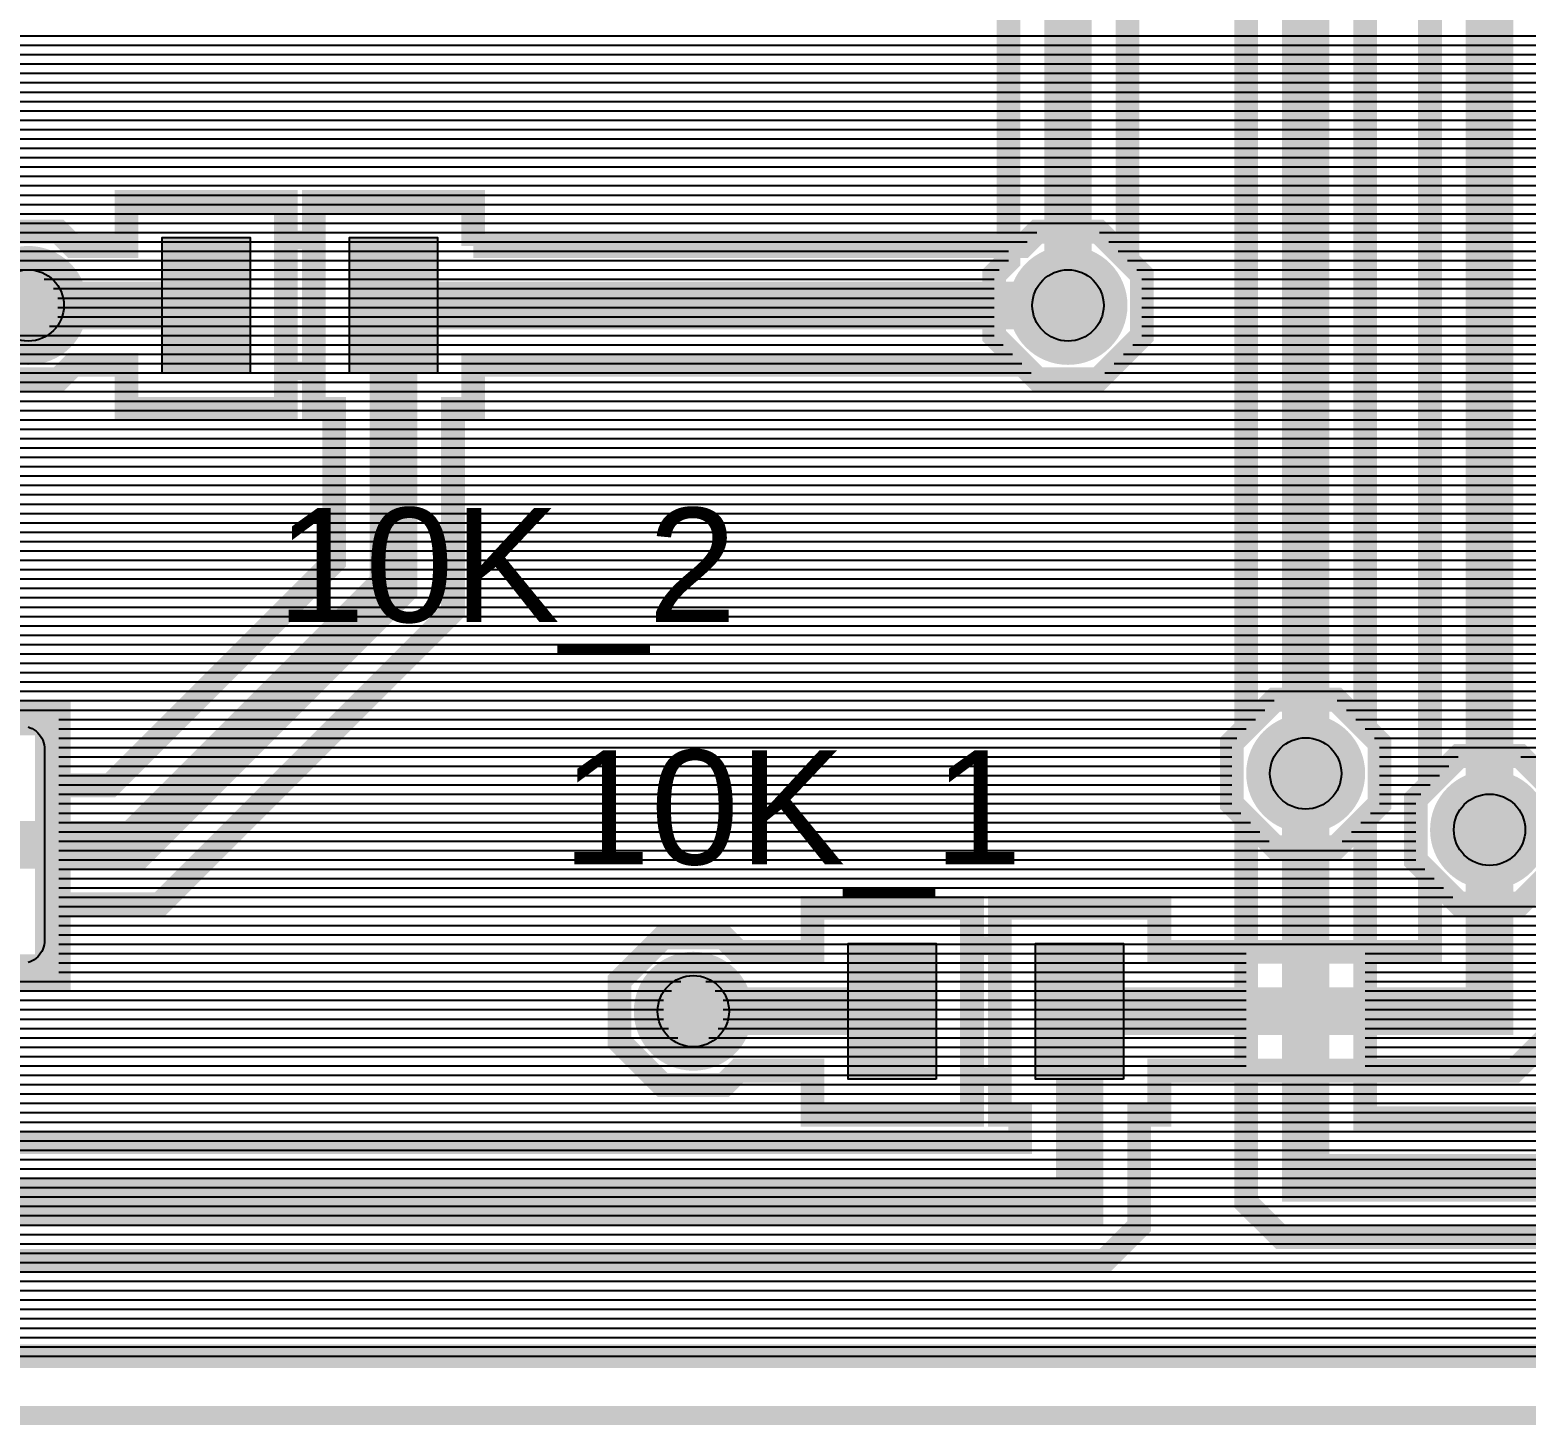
# Model space of a CAD drawing. Header units: inches. Extents: x -1.68 to 1.68, y -1.15 to 1.15.
# Drawn here: x -1.039 to -0.41, y -1.151 to -0.565 of the extents above; entities that cross this region are included whole.
import ezdxf

# ---------------------------------------------------------------- set-up
doc = ezdxf.new("R2010")
doc.units = ezdxf.units.IN
doc.layers.get('0').update_dxf_attribs({"linetype": 'CONTINUOUS'})

# ---------------------------------------------------------------- blocks, each defined once
blk = doc.blocks.new('RPAD')
blk.add_trace([(-0.5, -0.5), (-0.5, 0.5), (0.5, -0.5), (0.5, 0.5)])
blk = doc.blocks.new('EPAD')
at = {"const_width": 0.5}
blk.add_lwpolyline([(-0.25, 0, 1), (0.25, 0, 1)], format="xyb", close=True, dxfattribs=at)

msp = doc.modelspace()

# ---------------------------------------------------------------- linework, layer by layer
for points, const_width in [([(-1.6775, -1.1475), (1.6775, -1.1475), (1.6775, 1.1475), (-1.6775, 1.1475), (-1.6775, -1.1475)], 0.008), ([(-1.6775, -1.1475), (1.6775, -1.1475), (1.6775, 1.1475), (-1.6775, 1.1475), (-1.6775, -1.1475)], 0.008), ([(-1.6775, -1.1475), (1.6775, -1.1475), (1.6775, 1.1475), (-1.6775, 1.1475), (-1.6775, -1.1475)], 0.008), ([(1.6525, -1.1225), (-1.518807, -1.1225), (-1.4765, -1.080193), (-1.4765, -1.004807), (-1.529807, -0.9515), (-1.605193, -0.9515), (-1.6525, -0.998807), (-1.6525, 0.993807), (-1.615193, 0.9565), (-1.539807, 0.9565), (-1.4865, 1.009807), (-1.4865, 1.085193), (-1.523807, 1.1225), (1.513807, 1.1225)], 0.01), ([(1.6525, -1.1225), (-1.518807, -1.1225), (-1.4765, -1.080193), (-1.4765, -1.004807), (-1.529807, -0.9515), (-1.605193, -0.9515), (-1.6525, -0.998807), (-1.6525, 0.993807), (-1.615193, 0.9565), (-1.539807, 0.9565), (-1.4865, 1.009807), (-1.4865, 1.085193), (-1.523807, 1.1225), (1.513807, 1.1225)], 0.01), ([(-0.3825, -0.0825), (-0.3825, -0.078366), (-0.425217, -0.212224), (-0.425217, -0.901201)], 0.02), ([(-0.392552, -0.0515), (-0.369659, -0.0515), (-0.365437, -0.055723), (-0.3575, -0.056959), (-0.3575, -0.063659), (-0.3515, -0.069659), (-0.3515, -0.095341), (-0.366444, -0.110284), (-0.400217, -0.216116), (-0.400217, -0.88236), (-0.394217, -0.88836), (-0.394217, -0.914041), (-0.412376, -0.9322), (-0.438057, -0.9322), (-0.456216, -0.914041), (-0.456216, -0.88836), (-0.450216, -0.88236), (-0.450216, -0.208333), (-0.449033, -0.204624), (-0.4135, -0.093276), (-0.4135, -0.069659), (-0.402431, -0.058591), (-0.399807, -0.05037), (-0.392552, -0.0515)], 0.01), ([(-0.571382, -0.136392), (-0.571382, -0.162073), (-0.577382, -0.168073), (-0.577382, -0.661888), (-0.571382, -0.667888), (-0.571382, -0.693569), (-0.589541, -0.711728), (-0.615222, -0.711728), (-0.633381, -0.693569), (-0.633381, -0.667888), (-0.627382, -0.661888), (-0.627382, -0.168073), (-0.633381, -0.162073), (-0.633381, -0.136392), (-0.615222, -0.118233), (-0.589541, -0.118233), (-0.571382, -0.136392)], 0.01), ([(-0.602382, -0.680728), (-0.602382, -0.149232)], 0.02), ([(-0.723659, -0.4175), (-0.492145, -0.4175), (-0.4775, -0.432145), (-0.4775, -0.858659), (-0.4715, -0.864659), (-0.4715, -0.890341), (-0.489659, -0.9085), (-0.515341, -0.9085), (-0.5335, -0.890341), (-0.5335, -0.864659), (-0.5275, -0.858659), (-0.5275, -0.4675), (-0.723659, -0.4675), (-0.729659, -0.4735), (-0.755341, -0.4735), (-0.7735, -0.455341), (-0.7735, -0.429659), (-0.755341, -0.4115), (-0.729659, -0.4115), (-0.723659, -0.4175)], 0.01), ([(-0.5025, -0.8775), (-0.5025, -0.4425), (-0.7425, -0.4425)], 0.02), ([(1.4625, -0.6575), (1.4625, -0.6525), (1.4425, -0.7375), (1.437803, -1.047505), (-0.5025, -1.0475), (-0.5025, -0.8775)], 0.02), ([(-0.400217, -0.987855), (-0.414862, -1.0025), (-0.564, -1.0025), (-0.564, -1.021), (-0.5725, -1.021), (-0.5725, -1.067855), (-0.587145, -1.0825), (-1.142855, -1.0825), (-1.2075, -1.017855), (-1.2075, -0.9635), (-1.3385, -0.9635), (-1.3385, -0.8515), (-1.0265, -0.8515), (-1.0265, -0.8825), (-1.004863, -0.8825), (-0.910846, -0.788484), (-0.910846, -0.724228), (-0.919346, -0.724228), (-0.919346, -0.637229), (-0.852347, -0.637229), (-0.852347, -0.655729)], 0.01), ([(-0.931087, -0.724228), (-0.998086, -0.724228), (-0.998086, -0.705728), (-1.020549, -0.705728), (-1.026549, -0.711728), (-1.05223, -0.711728), (-1.070389, -0.693569), (-1.070389, -0.667888), (-1.05223, -0.649729), (-1.026549, -0.649729), (-1.020549, -0.655729), (-0.998086, -0.655729), (-0.998086, -0.637229), (-0.931087, -0.637229), (-0.931087, -0.724228)], 0.01), ([(-0.852347, -0.655729), (-0.621222, -0.655729), (-0.615222, -0.649729), (-0.589541, -0.649729), (-0.571382, -0.667888), (-0.571382, -0.693569), (-0.589541, -0.711728), (-0.615222, -0.711728), (-0.621222, -0.705728), (-0.852347, -0.705728), (-0.852347, -0.724228), (-0.860847, -0.724228), (-0.860847, -0.809193), (-0.984153, -0.9325), (-1.0265, -0.9325), (-1.0265, -0.9635), (-1.1575, -0.9635)], 0.01), ([(-0.919311, -0.653169), (-0.931122, -0.653169)], 0.007874), ([(-0.919311, -0.653169), (-0.931122, -0.653169)], 0.007874), ([(-0.919311, -0.653169), (-0.931122, -0.653169)], 0.007874), ([(-1.044567, -0.693228), (-1.034212, -0.693228), (-1.02689, -0.685906), (-1.02689, -0.675551), (-1.034212, -0.668228), (-1.044567, -0.668228), (-1.05189, -0.675551), (-1.05189, -0.685906), (-1.044567, -0.693228)], 0.01), ([(-0.885846, -0.680728), (-0.885846, -0.798839), (-0.994508, -0.9075), (-1.0825, -0.9075)], 0.02), ([(-0.964587, -0.680728), (-1.03939, -0.680728)], 0.02), ([(-0.885846, -0.680728), (-0.602382, -0.680728)], 0.02), ([(-0.919311, -0.708287), (-0.931122, -0.708287)], 0.007874), ([(-0.919311, -0.708287), (-0.931122, -0.708287)], 0.007874), ([(-0.919311, -0.708287), (-0.931122, -0.708287)], 0.007874), ([(1.437803, -1.072504), (-0.512855, -1.072499), (-0.5275, -1.057855), (-0.5275, -0.896341), (-0.5335, -0.890341), (-0.5335, -0.864659), (-0.515341, -0.8465), (-0.489659, -0.8465), (-0.4715, -0.864659), (-0.4715, -0.890341), (-0.4775, -0.896341), (-0.4775, -1.022501), (1.41318, -1.022506)], 0.01), ([(-1.0265, -0.9635), (-1.3385, -0.9635), (-1.3385, -0.8515), (-1.0265, -0.8515), (-1.0265, -0.9635)], 0.01), ([(-1.3325, -0.9575), (-1.0325, -0.9575), (-1.0325, -0.8575), (-1.3325, -0.8575), (-1.3325, -0.9575)], 0.008), ([(-1.3325, -0.9575), (-1.0325, -0.9575), (-1.0325, -0.8575), (-1.3325, -0.8575), (-1.3325, -0.9575)], 0.008), ([(-1.3325, -0.9575), (-1.0325, -0.9575), (-1.0325, -0.8575), (-1.3325, -0.8575), (-1.3325, -0.9575)], 0.008), ([(-1.122145, -1.0325), (-0.6225, -1.0325), (-0.6225, -1.021), (-0.631, -1.021), (-0.631, -0.934), (-0.564, -0.934), (-0.564, -0.9525), (-0.450216, -0.9525), (-0.450216, -0.920041), (-0.456216, -0.914041), (-0.456216, -0.88836), (-0.438057, -0.870201), (-0.412376, -0.870201), (-0.394217, -0.88836)], 0.01), ([(-0.425217, -0.901201), (-0.425217, -0.9775), (-0.5975, -0.9775)], 0.02), ([(-0.5975, -0.9775), (-0.5975, -1.0575), (-1.1325, -1.0575), (-1.1825, -1.0075), (-1.1825, -0.9075)], 0.02), ([(-0.642741, -1.021), (-0.70974, -1.021), (-0.70974, -1.0025), (-0.718051, -1.002499), (-0.741022, -1.0025), (-0.747022, -1.0085), (-0.772703, -1.0085), (-0.790862, -0.990341), (-0.790862, -0.964659), (-0.772703, -0.9465), (-0.747022, -0.9465), (-0.741022, -0.9525), (-0.718051, -0.952501), (-0.70974, -0.9525), (-0.70974, -0.934), (-0.642741, -0.934), (-0.642741, -1.021)], 0.01), ([(-0.630965, -0.949941), (-0.642776, -0.949941)], 0.007874), ([(-0.630965, -0.949941), (-0.642776, -0.949941)], 0.007874), ([(-0.630965, -0.949941), (-0.642776, -0.949941)], 0.007874), ([(-0.76504, -0.99), (-0.754685, -0.99), (-0.747362, -0.982678), (-0.747362, -0.972322), (-0.754685, -0.965), (-0.76504, -0.965), (-0.772362, -0.972322), (-0.772362, -0.982678), (-0.76504, -0.99)], 0.01), ([(-0.67624, -0.9775), (-0.759862, -0.9775)], 0.02), ([(-0.630965, -1.005059), (-0.642776, -1.005059)], 0.007874), ([(-0.630965, -1.005059), (-0.642776, -1.005059)], 0.007874), ([(-0.630965, -1.005059), (-0.642776, -1.005059)], 0.007874)]:
    msp.add_lwpolyline(points, dxfattribs=dict(const_width=const_width))
for points in [[(-1.6525, -0.567382), (-0.627382, -0.567382)], [(-1.6525, -0.567382), (-0.5275, -0.567382)], [(-1.6525, -0.571319), (-0.627382, -0.571319)], [(-1.6525, -0.571319), (-0.5275, -0.571319)], [(-0.577382, -0.567382), (-0.450216, -0.567382)], [(-0.577382, -0.571319), (-0.450216, -0.571319)], [(-0.4775, -0.567382), (-0.388303, -0.567382)], [(-0.4775, -0.571319), (-0.388303, -0.571319)], [(-1.6525, -0.575256), (-0.627382, -0.575256)], [(-1.6525, -0.575256), (-0.5275, -0.575256)], [(-0.577382, -0.575256), (-0.450216, -0.575256)], [(-0.4775, -0.575256), (-0.388303, -0.575256)], [(-1.6525, -0.579193), (-0.627382, -0.579193)], [(-1.6525, -0.579193), (-0.5275, -0.579193)], [(-1.6525, -0.58313), (-0.627382, -0.58313)], [(-1.6525, -0.58313), (-0.5275, -0.58313)], [(-0.577382, -0.579193), (-0.450216, -0.579193)], [(-0.577382, -0.58313), (-0.450216, -0.58313)], [(-0.4775, -0.579193), (-0.388303, -0.579193)], [(-0.4775, -0.58313), (-0.388303, -0.58313)], [(-1.6525, -0.587067), (-0.627382, -0.587067)], [(-1.6525, -0.587067), (-0.5275, -0.587067)], [(-1.6525, -0.591004), (-0.627382, -0.591004)], [(-1.6525, -0.591004), (-0.5275, -0.591004)], [(-0.577382, -0.587067), (-0.450216, -0.587067)], [(-0.577382, -0.591004), (-0.450216, -0.591004)], [(-0.4775, -0.587067), (-0.388303, -0.587067)], [(-0.4775, -0.591004), (-0.388303, -0.591004)], [(-1.6525, -0.594941), (-0.627382, -0.594941)], [(-1.6525, -0.594941), (-0.5275, -0.594941)], [(-0.577382, -0.594941), (-0.450216, -0.594941)], [(-0.4775, -0.594941), (-0.388303, -0.594941)], [(-1.6525, -0.598878), (-0.627382, -0.598878)], [(-1.6525, -0.598878), (-0.5275, -0.598878)], [(-1.6525, -0.602815), (-0.627382, -0.602815)], [(-1.6525, -0.602815), (-0.5275, -0.602815)], [(-0.577382, -0.598878), (-0.450216, -0.598878)], [(-0.577382, -0.602815), (-0.450216, -0.602815)], [(-0.4775, -0.598878), (-0.388303, -0.598878)], [(-0.4775, -0.602815), (-0.388303, -0.602815)], [(-1.6525, -0.606752), (-0.627382, -0.606752)], [(-1.6525, -0.606752), (-0.5275, -0.606752)], [(-0.577382, -0.606752), (-0.450216, -0.606752)], [(-0.4775, -0.606752), (-0.388303, -0.606752)], [(-1.6525, -0.610689), (-0.627382, -0.610689)], [(-1.6525, -0.610689), (-0.5275, -0.610689)], [(-1.6525, -0.614626), (-0.627382, -0.614626)], [(-1.6525, -0.614626), (-0.5275, -0.614626)], [(-0.577382, -0.610689), (-0.450216, -0.610689)], [(-0.577382, -0.614626), (-0.450216, -0.614626)], [(-0.4775, -0.610689), (-0.388303, -0.610689)], [(-0.4775, -0.614626), (-0.257303, -0.614626)], [(-1.6525, -0.618563), (-0.627382, -0.618563)], [(-1.6525, -0.618563), (-0.5275, -0.618563)], [(-1.6525, -0.6225), (-0.627382, -0.6225)], [(-1.6525, -0.6225), (-0.5275, -0.6225)], [(-0.577382, -0.618563), (-0.450216, -0.618563)], [(-0.577382, -0.6225), (-0.450216, -0.6225)], [(-0.4775, -0.618563), (-0.257303, -0.618563)], [(-0.4775, -0.6225), (-0.257303, -0.6225)], [(-1.6525, -0.626437), (-0.627382, -0.626437)], [(-1.6525, -0.626437), (-0.5275, -0.626437)], [(-0.577382, -0.626437), (-0.450216, -0.626437)], [(-0.4775, -0.626437), (-0.257303, -0.626437)], [(-1.6525, -0.630374), (-0.627382, -0.630374)], [(-1.6525, -0.630374), (-0.5275, -0.630374)], [(-1.6525, -0.634311), (-0.627382, -0.634311)], [(-1.6525, -0.634311), (-0.5275, -0.634311)], [(-0.577382, -0.630374), (-0.450216, -0.630374)], [(-0.577382, -0.634311), (-0.450216, -0.634311)], [(-0.4775, -0.630374), (-0.257303, -0.630374)], [(-0.4775, -0.634311), (-0.257303, -0.634311)], [(-1.6525, -0.638248), (-0.627382, -0.638248)], [(-1.6525, -0.638248), (-0.998086, -0.638248)], [(-0.931087, -0.638248), (-0.919346, -0.638248)], [(-0.852347, -0.638248), (-0.5275, -0.638248)], [(-0.577382, -0.638248), (-0.450216, -0.638248)], [(-0.4775, -0.638248), (-0.257303, -0.638248)], [(-1.6525, -0.642185), (-0.627382, -0.642185)], [(-1.6525, -0.642185), (-0.998086, -0.642185)], [(-1.6525, -0.646122), (-0.627382, -0.646122)], [(-1.6525, -0.646122), (-0.998086, -0.646122)], [(-0.931087, -0.642185), (-0.919346, -0.642185)], [(-0.931087, -0.646122), (-0.919346, -0.646122)], [(-0.852347, -0.642185), (-0.5275, -0.642185)], [(-0.852347, -0.646122), (-0.5275, -0.646122)], [(-0.577382, -0.642185), (-0.450216, -0.642185)], [(-0.577382, -0.646122), (-0.450216, -0.646122)], [(-0.4775, -0.642185), (-0.257303, -0.642185)], [(-0.4775, -0.646122), (-0.254035, -0.646122)], [(-1.6525, -0.650059), (-0.627382, -0.650059)], [(-1.026219, -0.650059), (-0.998086, -0.650059)], [(-0.931087, -0.650059), (-0.919346, -0.650059)], [(-0.852347, -0.650059), (-0.615553, -0.650059)], [(-0.589211, -0.650059), (-0.5275, -0.650059)], [(-0.577382, -0.650059), (-0.450216, -0.650059)], [(-0.4775, -0.650059), (-0.250098, -0.650059)], [(-1.6525, -0.653996), (-0.627382, -0.653996)], [(-1.6525, -0.657933), (-0.627382, -0.657933)], [(-1.022282, -0.653996), (-0.998086, -0.653996)], [(-0.931087, -0.653996), (-0.919346, -0.653996)], [(-0.931087, -0.657933), (-0.919346, -0.657933)], [(-0.852347, -0.653996), (-0.61949, -0.653996)], [(-0.585274, -0.653996), (-0.5275, -0.653996)], [(-0.581337, -0.657933), (-0.5275, -0.657933)], [(-0.577382, -0.653996), (-0.450216, -0.653996)], [(-0.577382, -0.657933), (-0.450216, -0.657933)], [(-0.4775, -0.653996), (-0.246161, -0.653996)], [(-0.4775, -0.657933), (1.1375, -0.657933)], [(-1.6525, -0.66187), (-0.627382, -0.66187)], [(-1.6525, -0.665807), (-0.631301, -0.665807)], [(-0.931087, -0.66187), (-0.919346, -0.66187)], [(-0.931087, -0.665807), (-0.919346, -0.665807)], [(-0.5774, -0.66187), (-0.5275, -0.66187)], [(-0.577382, -0.66187), (-0.450216, -0.66187)], [(-0.573463, -0.665807), (-0.450216, -0.665807)], [(-0.573463, -0.665807), (-0.5275, -0.665807)], [(-0.4775, -0.66187), (1.1375, -0.66187)], [(-0.4775, -0.665807), (1.1375, -0.665807)], [(-1.032696, -0.669744), (-0.633381, -0.669744)], [(-0.931087, -0.669744), (-0.919346, -0.669744)], [(-0.571382, -0.669744), (-0.450216, -0.669744)], [(-0.571382, -0.669744), (-0.5275, -0.669744)], [(-0.4775, -0.669744), (1.1375, -0.669744)], [(-1.028759, -0.673681), (-0.633381, -0.673681)], [(-1.02689, -0.677618), (-0.633381, -0.677618)], [(-0.931087, -0.673681), (-0.919346, -0.673681)], [(-0.931087, -0.677618), (-0.919346, -0.677618)], [(-0.571382, -0.673681), (-0.450216, -0.673681)], [(-0.571382, -0.673681), (-0.5275, -0.673681)], [(-0.571382, -0.677618), (-0.450216, -0.677618)], [(-0.571382, -0.677618), (-0.5275, -0.677618)], [(-0.4775, -0.673681), (1.1375, -0.673681)], [(-0.4775, -0.677618), (1.137028, -0.677618)], [(-1.02689, -0.681555), (-0.633381, -0.681555)], [(-0.931087, -0.681555), (-0.919346, -0.681555)], [(-0.571382, -0.681555), (-0.450216, -0.681555)], [(-0.571382, -0.681555), (-0.5275, -0.681555)], [(-0.4775, -0.681555), (1.13309, -0.681555)], [(-1.030413, -0.689429), (-0.633381, -0.689429)], [(-1.02689, -0.685492), (-0.633381, -0.685492)], [(-0.931087, -0.685492), (-0.919346, -0.685492)], [(-0.931087, -0.689429), (-0.919346, -0.689429)], [(-0.571382, -0.685492), (-0.450216, -0.685492)], [(-0.571382, -0.685492), (-0.5275, -0.685492)], [(-0.571382, -0.689429), (-0.450216, -0.689429)], [(-0.571382, -0.689429), (-0.5275, -0.689429)], [(-0.4775, -0.685492), (1.129153, -0.685492)], [(-0.4775, -0.689429), (1.125216, -0.689429)], [(-1.6525, -0.693366), (-0.633381, -0.693366)], [(-1.6525, -0.697303), (-0.629647, -0.697303)], [(-0.931087, -0.693366), (-0.919346, -0.693366)], [(-0.931087, -0.697303), (-0.919346, -0.697303)], [(-0.575117, -0.697303), (-0.450216, -0.697303)], [(-0.575117, -0.697303), (-0.5275, -0.697303)], [(-0.571382, -0.693366), (-0.450216, -0.693366)], [(-0.571382, -0.693366), (-0.5275, -0.693366)], [(-0.4775, -0.693366), (1.121279, -0.693366)], [(-0.4775, -0.697303), (1.117342, -0.697303)], [(-1.6525, -0.70124), (-0.62571, -0.70124)], [(-0.931087, -0.70124), (-0.919346, -0.70124)], [(-0.579054, -0.70124), (-0.450216, -0.70124)], [(-0.579054, -0.70124), (-0.5275, -0.70124)], [(-0.4775, -0.70124), (1.113405, -0.70124)], [(-1.6525, -0.705177), (-0.621773, -0.705177)], [(-1.6525, -0.709114), (-0.617836, -0.709114)], [(-1.023935, -0.709114), (-0.998086, -0.709114)], [(-0.931087, -0.705177), (-0.919346, -0.705177)], [(-0.931087, -0.709114), (-0.919346, -0.709114)], [(-0.852347, -0.709114), (-0.617836, -0.709114)], [(-0.586928, -0.709114), (-0.450216, -0.709114)], [(-0.586928, -0.709114), (-0.5275, -0.709114)], [(-0.582991, -0.705177), (-0.450216, -0.705177)], [(-0.582991, -0.705177), (-0.5275, -0.705177)], [(-0.4775, -0.705177), (1.109468, -0.705177)], [(-0.4775, -0.709114), (1.105531, -0.709114)], [(-1.6525, -0.713051), (-0.450216, -0.713051)], [(-1.6525, -0.713051), (-0.998086, -0.713051)], [(-0.931087, -0.713051), (-0.919346, -0.713051)], [(-0.852347, -0.713051), (-0.5275, -0.713051)], [(-0.4775, -0.713051), (1.101594, -0.713051)], [(-1.6525, -0.716988), (-0.450216, -0.716988)], [(-1.6525, -0.716988), (-0.998086, -0.716988)], [(-1.6525, -0.720925), (-0.450216, -0.720925)], [(-1.6525, -0.720925), (-0.998086, -0.720925)], [(-0.931087, -0.716988), (-0.919346, -0.716988)], [(-0.931087, -0.720925), (-0.919346, -0.720925)], [(-0.852347, -0.716988), (-0.5275, -0.716988)], [(-0.852347, -0.720925), (-0.5275, -0.720925)], [(-0.4775, -0.716988), (1.097657, -0.716988)], [(-0.4775, -0.720925), (1.09372, -0.720925)], [(-1.6525, -0.724862), (-0.450216, -0.724862)], [(-1.6525, -0.724862), (-0.910846, -0.724862)], [(-1.6525, -0.728799), (-0.450216, -0.728799)], [(-1.6525, -0.728799), (-0.910846, -0.728799)], [(-0.860847, -0.724862), (-0.5275, -0.724862)], [(-0.860847, -0.728799), (-0.5275, -0.728799)], [(-0.4775, -0.724862), (1.089783, -0.724862)], [(-0.4775, -0.728799), (-0.047639, -0.728799)], [(-1.6525, -0.732736), (-0.450216, -0.732736)], [(-1.6525, -0.732736), (-0.910846, -0.732736)], [(-0.860847, -0.732736), (-0.5275, -0.732736)], [(-0.4775, -0.732736), (-0.051576, -0.732736)], [(-1.6525, -0.736673), (-0.450216, -0.736673)], [(-1.6525, -0.736673), (-0.910846, -0.736673)], [(-1.6525, -0.74061), (-0.450216, -0.74061)], [(-1.6525, -0.74061), (-0.910846, -0.74061)], [(-0.860847, -0.736673), (-0.5275, -0.736673)], [(-0.860847, -0.74061), (-0.5275, -0.74061)], [(-0.4775, -0.736673), (-0.055513, -0.736673)], [(-0.4775, -0.74061), (-0.05945, -0.74061)], [(-1.6525, -0.744547), (-0.450216, -0.744547)], [(-1.6525, -0.744547), (-0.910846, -0.744547)], [(-0.860847, -0.744547), (-0.5275, -0.744547)], [(-0.4775, -0.744547), (-0.063387, -0.744547)], [(-1.6525, -0.748484), (-0.450216, -0.748484)], [(-1.6525, -0.748484), (-0.910846, -0.748484)], [(-1.6525, -0.752421), (-0.450216, -0.752421)], [(-1.6525, -0.752421), (-0.910846, -0.752421)], [(-0.860847, -0.748484), (-0.5275, -0.748484)], [(-0.860847, -0.752421), (-0.5275, -0.752421)], [(-0.4775, -0.748484), (-0.0635, -0.748484)], [(-0.4775, -0.752421), (-0.0635, -0.752421)], [(-1.6525, -0.756358), (-0.450216, -0.756358)], [(-1.6525, -0.756358), (-0.910846, -0.756358)], [(-1.6525, -0.760295), (-0.450216, -0.760295)], [(-1.6525, -0.760295), (-0.910846, -0.760295)], [(-0.860847, -0.756358), (-0.5275, -0.756358)], [(-0.860847, -0.760295), (-0.5275, -0.760295)], [(-0.4775, -0.756358), (-0.0635, -0.756358)], [(-0.4775, -0.760295), (-0.0635, -0.760295)], [(-1.6525, -0.764232), (-0.450216, -0.764232)], [(-1.6525, -0.764232), (-0.910846, -0.764232)], [(-0.860847, -0.764232), (-0.5275, -0.764232)], [(-0.4775, -0.764232), (-0.0635, -0.764232)], [(-1.6525, -0.768169), (-0.450216, -0.768169)], [(-1.6525, -0.768169), (-0.910846, -0.768169)], [(-1.6525, -0.772106), (-0.450216, -0.772106)], [(-1.6525, -0.772106), (-0.910846, -0.772106)], [(-0.860847, -0.768169), (-0.5275, -0.768169)], [(-0.860847, -0.772106), (-0.5275, -0.772106)], [(-0.4775, -0.768169), (-0.0635, -0.768169)], [(-0.4775, -0.772106), (-0.061734, -0.772106)], [(-1.6525, -0.776043), (-0.450216, -0.776043)], [(-1.6525, -0.776043), (-0.910846, -0.776043)], [(-0.860847, -0.776043), (-0.5275, -0.776043)], [(-0.4775, -0.776043), (-0.311, -0.776043)], [(-1.6525, -0.77998), (-0.450216, -0.77998)], [(-1.6525, -0.77998), (-0.910846, -0.77998)], [(-1.6525, -0.783917), (-0.450216, -0.783917)], [(-1.6525, -0.783917), (-0.910846, -0.783917)], [(-0.860847, -0.77998), (-0.5275, -0.77998)], [(-0.860847, -0.783917), (-0.5275, -0.783917)], [(-0.4775, -0.77998), (-0.311, -0.77998)], [(-0.4775, -0.783917), (-0.311, -0.783917)], [(-1.6525, -0.787854), (-0.450216, -0.787854)], [(-1.6525, -0.787854), (-0.910846, -0.787854)], [(-1.6525, -0.791791), (-0.450216, -0.791791)], [(-1.6525, -0.791791), (-0.914154, -0.791791)], [(-0.860847, -0.787854), (-0.5275, -0.787854)], [(-0.860847, -0.791791), (-0.5275, -0.791791)], [(-0.4775, -0.787854), (-0.311, -0.787854)], [(-0.4775, -0.791791), (-0.311, -0.791791)], [(-1.6525, -0.795728), (-0.450216, -0.795728)], [(-1.6525, -0.795728), (-0.918091, -0.795728)], [(-0.860847, -0.795728), (-0.5275, -0.795728)], [(-0.4775, -0.795728), (-0.311, -0.795728)], [(-1.6525, -0.799665), (-0.450216, -0.799665)], [(-1.6525, -0.799665), (-0.922028, -0.799665)], [(-1.6525, -0.803602), (-0.450216, -0.803602)], [(-1.6525, -0.803602), (-0.925965, -0.803602)], [(-0.860847, -0.799665), (-0.5275, -0.799665)], [(-0.860847, -0.803602), (-0.5275, -0.803602)], [(-0.4775, -0.799665), (-0.311, -0.799665)], [(-0.4775, -0.803602), (-0.311, -0.803602)], [(-1.6525, -0.807539), (-0.450216, -0.807539)], [(-1.6525, -0.807539), (-0.929902, -0.807539)], [(-0.860847, -0.807539), (-0.5275, -0.807539)], [(-0.4775, -0.807539), (-0.311, -0.807539)], [(-1.6525, -0.811476), (-0.450216, -0.811476)], [(-1.6525, -0.811476), (-0.933839, -0.811476)], [(-1.6525, -0.815413), (-0.450216, -0.815413)], [(-1.6525, -0.815413), (-0.937776, -0.815413)], [(-0.867067, -0.815413), (-0.5275, -0.815413)], [(-0.86313, -0.811476), (-0.5275, -0.811476)], [(-0.4775, -0.811476), (-0.311, -0.811476)], [(-0.4775, -0.815413), (-0.311, -0.815413)], [(-1.6525, -0.81935), (-0.450216, -0.81935)], [(-1.6525, -0.81935), (-0.941713, -0.81935)], [(-1.6525, -0.823287), (-0.450216, -0.823287)], [(-1.6525, -0.823287), (-0.94565, -0.823287)], [(-0.874941, -0.823287), (-0.5275, -0.823287)], [(-0.871004, -0.81935), (-0.5275, -0.81935)], [(-0.4775, -0.81935), (-0.311, -0.81935)], [(-0.4775, -0.823287), (-0.311, -0.823287)], [(-1.6525, -0.827224), (-0.450216, -0.827224)], [(-1.6525, -0.827224), (-0.949587, -0.827224)], [(-0.878878, -0.827224), (-0.5275, -0.827224)], [(-0.4775, -0.827224), (-0.311, -0.827224)], [(-1.6525, -0.831161), (-0.450216, -0.831161)], [(-1.6525, -0.831161), (-0.953524, -0.831161)], [(-1.6525, -0.835098), (-0.450216, -0.835098)], [(-1.6525, -0.835098), (-0.957461, -0.835098)], [(-0.886752, -0.835098), (-0.5275, -0.835098)], [(-0.882815, -0.831161), (-0.5275, -0.831161)], [(-0.4775, -0.831161), (-0.311, -0.831161)], [(-0.4775, -0.835098), (-0.311, -0.835098)], [(-1.6525, -0.839035), (-0.450216, -0.839035)], [(-1.6525, -0.839035), (-0.961398, -0.839035)], [(-0.890689, -0.839035), (-0.5275, -0.839035)], [(-0.4775, -0.839035), (-0.311, -0.839035)], [(-1.6525, -0.842972), (-0.450216, -0.842972)], [(-1.6525, -0.842972), (-0.965335, -0.842972)], [(-1.6525, -0.846909), (-0.51575, -0.846909)], [(-1.6525, -0.846909), (-0.969272, -0.846909)], [(-0.898563, -0.846909), (-0.5275, -0.846909)], [(-0.894626, -0.842972), (-0.5275, -0.842972)], [(-0.48925, -0.846909), (-0.450216, -0.846909)], [(-0.4775, -0.842972), (1.6525, -0.842972)], [(-0.4775, -0.846909), (1.6525, -0.846909)], [(-1.6525, -0.850846), (-0.519687, -0.850846)], [(-1.6525, -0.850846), (-0.973209, -0.850846)], [(-1.0265, -0.854783), (-0.523624, -0.854783)], [(-1.0265, -0.854783), (-0.977146, -0.854783)], [(-0.906437, -0.854783), (-0.5275, -0.854783)], [(-0.9025, -0.850846), (-0.5275, -0.850846)], [(-0.485313, -0.850846), (-0.450216, -0.850846)], [(-0.481376, -0.854783), (-0.450216, -0.854783)], [(-0.4775, -0.850846), (1.6525, -0.850846)], [(-0.4775, -0.854783), (-0.311, -0.854783)], [(-1.039489, -0.857941), (-1.038565, -0.858272), (-1.037688, -0.858686), (-1.036864, -0.859181), (-1.036096, -0.85975), (-1.03539, -0.860391), (-1.03475, -0.861097), (-1.034181, -0.861864), (-1.033687, -0.862688), (-1.033272, -0.863565), (-1.032941, -0.864489), (-1.032699, -0.865456), (-1.03255, -0.866461), (-1.0325, -0.8675), (-1.0325, -0.9475), (-1.03255, -0.948539), (-1.032699, -0.949544), (-1.032941, -0.950511), (-1.033272, -0.951435), (-1.033687, -0.952312), (-1.034181, -0.953136), (-1.03475, -0.953903), (-1.03539, -0.954609), (-1.036096, -0.95525), (-1.036864, -0.955819), (-1.037688, -0.956314), (-1.038565, -0.956728), (-1.039489, -0.957059)], [(-1.0265, -0.85872), (-0.527561, -0.85872)], [(-1.0265, -0.85872), (-0.981083, -0.85872)], [(-0.910374, -0.85872), (-0.527561, -0.85872)], [(-0.477439, -0.85872), (-0.450216, -0.85872)], [(-0.477439, -0.85872), (-0.311, -0.85872)], [(-1.0265, -0.862657), (-0.531498, -0.862657)], [(-1.0265, -0.862657), (-0.98502, -0.862657)], [(-1.0265, -0.866594), (-0.5335, -0.866594)], [(-1.0265, -0.866594), (-0.988957, -0.866594)], [(-0.918248, -0.866594), (-0.5335, -0.866594)], [(-0.914311, -0.862657), (-0.531498, -0.862657)], [(-0.473502, -0.862657), (-0.450216, -0.862657)], [(-0.473502, -0.862657), (-0.311, -0.862657)], [(-0.4715, -0.866594), (-0.450216, -0.866594)], [(-0.4715, -0.866594), (-0.311, -0.866594)], [(-1.0265, -0.870531), (-0.5335, -0.870531)], [(-1.0265, -0.870531), (-0.992894, -0.870531)], [(-0.922185, -0.870531), (-0.5335, -0.870531)], [(-0.4715, -0.870531), (-0.450216, -0.870531)], [(-0.4715, -0.870531), (-0.438387, -0.870531)], [(-0.412046, -0.870531), (-0.311, -0.870531)], [(-1.0265, -0.874469), (-0.5335, -0.874469)], [(-1.0265, -0.874469), (-0.996831, -0.874469)], [(-1.0265, -0.878406), (-0.5335, -0.878406)], [(-1.0265, -0.878406), (-1.000768, -0.878406)], [(-0.930059, -0.878406), (-0.5335, -0.878406)], [(-0.926122, -0.874469), (-0.5335, -0.874469)], [(-0.4715, -0.874469), (-0.450216, -0.874469)], [(-0.4715, -0.874469), (-0.442324, -0.874469)], [(-0.4715, -0.878406), (-0.450216, -0.878406)], [(-0.4715, -0.878406), (-0.446261, -0.878406)], [(-1.0265, -0.882343), (-0.5335, -0.882343)], [(-1.0265, -0.882343), (-1.004705, -0.882343)], [(-1.0265, -0.88628), (-0.5335, -0.88628)], [(-0.937933, -0.88628), (-0.5335, -0.88628)], [(-0.933996, -0.882343), (-0.5335, -0.882343)], [(-0.4715, -0.882343), (-0.450216, -0.882343)], [(-0.4715, -0.882343), (-0.450198, -0.882343)], [(-0.4715, -0.88628), (-0.454135, -0.88628)], [(-0.4715, -0.88628), (-0.454135, -0.88628)], [(-1.0265, -0.890217), (-0.5335, -0.890217)], [(-0.94187, -0.890217), (-0.5335, -0.890217)], [(-0.4715, -0.890217), (-0.456216, -0.890217)], [(-0.4715, -0.890217), (-0.456216, -0.890217)], [(-1.0265, -0.894154), (-0.529687, -0.894154)], [(-1.0265, -0.898091), (-0.5275, -0.898091)], [(-0.949744, -0.898091), (-0.52575, -0.898091)], [(-0.945807, -0.894154), (-0.529687, -0.894154)], [(-0.47925, -0.898091), (-0.456216, -0.898091)], [(-0.4775, -0.898091), (-0.456216, -0.898091)], [(-0.475313, -0.894154), (-0.456216, -0.894154)], [(-0.475313, -0.894154), (-0.456216, -0.894154)], [(-1.0265, -0.902028), (-0.5275, -0.902028)], [(-0.953681, -0.902028), (-0.521813, -0.902028)], [(-0.483187, -0.902028), (-0.456216, -0.902028)], [(-0.4775, -0.902028), (-0.456216, -0.902028)], [(-1.0265, -0.905965), (-0.5275, -0.905965)], [(-1.0265, -0.909902), (-0.5275, -0.909902)], [(-0.961555, -0.909902), (-0.456216, -0.909902)], [(-0.957618, -0.905965), (-0.517876, -0.905965)], [(-0.487124, -0.905965), (-0.456216, -0.905965)], [(-0.4775, -0.905965), (-0.456216, -0.905965)], [(-0.4775, -0.909902), (-0.456216, -0.909902)], [(-1.0265, -0.913839), (-0.5275, -0.913839)], [(-1.0265, -0.917776), (-0.5275, -0.917776)], [(-0.969429, -0.917776), (-0.452482, -0.917776)], [(-0.965492, -0.913839), (-0.456216, -0.913839)], [(-0.4775, -0.913839), (-0.456216, -0.913839)], [(-0.4775, -0.917776), (-0.452482, -0.917776)], [(-1.0265, -0.921713), (-0.5275, -0.921713)], [(-0.973366, -0.921713), (-0.450216, -0.921713)], [(-0.4775, -0.921713), (-0.448545, -0.921713)], [(-1.0265, -0.92565), (-0.5275, -0.92565)], [(-1.0265, -0.929587), (-0.5275, -0.929587)], [(-0.98124, -0.929587), (-0.450216, -0.929587)], [(-0.977303, -0.92565), (-0.450216, -0.92565)], [(-0.4775, -0.92565), (-0.444608, -0.92565)], [(-0.4775, -0.929587), (-0.440671, -0.929587)], [(-1.0265, -0.933524), (-0.5275, -0.933524)], [(-1.0265, -0.933524), (-0.450216, -0.933524)], [(-0.4775, -0.933524), (-0.2385, -0.933524)], [(-1.0265, -0.937461), (-0.5275, -0.937461)], [(-1.0265, -0.937461), (-0.70974, -0.937461)], [(-1.0265, -0.941398), (-0.5275, -0.941398)], [(-1.0265, -0.941398), (-0.70974, -0.941398)], [(-0.642741, -0.937461), (-0.631, -0.937461)], [(-0.642741, -0.941398), (-0.631, -0.941398)], [(-0.564, -0.937461), (-0.450216, -0.937461)], [(-0.564, -0.941398), (-0.450216, -0.941398)], [(-0.4775, -0.937461), (-0.2385, -0.937461)], [(-0.4775, -0.941398), (-0.2385, -0.941398)], [(-1.0265, -0.945335), (-0.5275, -0.945335)], [(-1.0265, -0.945335), (-0.70974, -0.945335)], [(-1.0265, -0.949272), (-0.5275, -0.949272)], [(-1.0265, -0.949272), (-0.775474, -0.949272)], [(-0.74425, -0.949272), (-0.70974, -0.949272)], [(-0.642741, -0.945335), (-0.631, -0.945335)], [(-0.642741, -0.949272), (-0.631, -0.949272)], [(-0.564, -0.945335), (-0.450216, -0.945335)], [(-0.564, -0.949272), (-0.450216, -0.949272)], [(-0.4775, -0.945335), (-0.2385, -0.945335)], [(-0.4775, -0.949272), (-0.2385, -0.949272)], [(-1.0265, -0.953209), (-0.5275, -0.953209)], [(-1.0265, -0.953209), (-0.779411, -0.953209)], [(-0.642741, -0.953209), (-0.631, -0.953209)], [(-0.4775, -0.953209), (-0.2385, -0.953209)], [(-1.0265, -0.957146), (-0.5275, -0.957146)], [(-1.0265, -0.957146), (-0.783348, -0.957146)], [(-1.0265, -0.961083), (-0.5275, -0.961083)], [(-1.0265, -0.961083), (-0.787285, -0.961083)], [(-0.642741, -0.957146), (-0.631, -0.957146)], [(-0.642741, -0.961083), (-0.631, -0.961083)], [(-0.4775, -0.957146), (-0.2385, -0.957146)], [(-0.4775, -0.961083), (-0.2385, -0.961083)], [(-1.516287, -0.96502), (-0.765059, -0.96502)], [(-1.1575, -0.96502), (-0.790862, -0.96502)], [(-0.754665, -0.96502), (-0.5275, -0.96502)], [(-0.642741, -0.96502), (-0.631, -0.96502)], [(-0.4775, -0.96502), (-0.2385, -0.96502)], [(-1.51235, -0.968957), (-0.768996, -0.968957)], [(-1.508413, -0.972894), (-0.772362, -0.972894)], [(-1.1575, -0.968957), (-0.790862, -0.968957)], [(-1.1575, -0.972894), (-0.790862, -0.972894)], [(-0.750728, -0.968957), (-0.5275, -0.968957)], [(-0.747362, -0.972894), (-0.5275, -0.972894)], [(-0.642741, -0.968957), (-0.631, -0.968957)], [(-0.642741, -0.972894), (-0.631, -0.972894)], [(-0.4775, -0.968957), (-0.2385, -0.968957)], [(-0.4775, -0.972894), (-0.2385, -0.972894)], [(-1.504476, -0.976831), (-0.772362, -0.976831)], [(-1.500539, -0.980768), (-0.772362, -0.980768)], [(-1.1575, -0.976831), (-0.790862, -0.976831)], [(-1.1575, -0.980768), (-0.790862, -0.980768)], [(-0.747362, -0.976831), (-0.5275, -0.976831)], [(-0.747362, -0.980768), (-0.5275, -0.980768)], [(-0.642741, -0.976831), (-0.631, -0.976831)], [(-0.642741, -0.980768), (-0.631, -0.980768)], [(-0.4775, -0.976831), (-0.2385, -0.976831)], [(-0.4775, -0.980768), (-0.2385, -0.980768)], [(-1.496602, -0.984705), (-0.770335, -0.984705)], [(-1.1575, -0.984705), (-0.790862, -0.984705)], [(-0.749389, -0.984705), (-0.5275, -0.984705)], [(-0.642741, -0.984705), (-0.631, -0.984705)], [(-0.4775, -0.984705), (-0.2385, -0.984705)], [(-1.492665, -0.988642), (-0.766398, -0.988642)], [(-1.488728, -0.992579), (-0.5275, -0.992579)], [(-1.1575, -0.988642), (-0.790862, -0.988642)], [(-1.1575, -0.992579), (-0.788624, -0.992579)], [(-0.753326, -0.988642), (-0.5275, -0.988642)], [(-0.642741, -0.988642), (-0.631, -0.988642)], [(-0.642741, -0.992579), (-0.631, -0.992579)], [(-0.4775, -0.988642), (-0.2385, -0.988642)], [(-0.4775, -0.992579), (-0.2385, -0.992579)], [(-1.484791, -0.996516), (-0.5275, -0.996516)], [(-1.1575, -0.996516), (-0.784687, -0.996516)], [(-0.642741, -0.996516), (-0.631, -0.996516)], [(-0.4775, -0.996516), (-0.2385, -0.996516)], [(-1.480854, -1.000453), (-0.5275, -1.000453)], [(-1.476917, -1.00439), (-0.5275, -1.00439)], [(-1.154193, -1.000453), (-0.78075, -1.000453)], [(-1.150256, -1.00439), (-0.776813, -1.00439)], [(-0.742912, -1.00439), (-0.70974, -1.00439)], [(-0.642741, -1.000453), (-0.631, -1.000453)], [(-0.642741, -1.00439), (-0.631, -1.00439)], [(-0.564, -1.00439), (-0.2385, -1.00439)], [(-0.4775, -1.000453), (-0.2385, -1.000453)], [(-0.4775, -1.00439), (-0.2385, -1.00439)], [(-0.412815, -1.000453), (-0.2385, -1.000453)], [(-1.4765, -1.008327), (-0.5275, -1.008327)], [(-1.4765, -1.012264), (-0.5275, -1.012264)], [(-1.146319, -1.008327), (-0.772876, -1.008327)], [(-1.142382, -1.012264), (-0.70974, -1.012264)], [(-0.746849, -1.008327), (-0.70974, -1.008327)], [(-0.642741, -1.008327), (-0.631, -1.008327)], [(-0.642741, -1.012264), (-0.631, -1.012264)], [(-0.564, -1.008327), (-0.2385, -1.008327)], [(-0.564, -1.012264), (1.4815, -1.012264)], [(-0.4775, -1.008327), (-0.2385, -1.008327)], [(-0.4775, -1.012264), (1.413335, -1.012264)], [(-1.4765, -1.016201), (-0.5275, -1.016201)], [(-1.138445, -1.016201), (-0.70974, -1.016201)], [(-0.642741, -1.016201), (-0.631, -1.016201)], [(-0.564, -1.016201), (1.4815, -1.016201)], [(-0.4775, -1.016201), (1.413275, -1.016201)], [(-1.4765, -1.020138), (-0.5275, -1.020138)], [(-1.4765, -1.024075), (-0.5275, -1.024075)], [(-1.134508, -1.020138), (-0.70974, -1.020138)], [(-1.130571, -1.024075), (-0.6225, -1.024075)], [(-0.642741, -1.020138), (-0.631, -1.020138)], [(-0.5725, -1.024075), (1.4815, -1.024075)], [(-0.564, -1.020138), (1.4815, -1.020138)], [(-0.4775, -1.020138), (1.413215, -1.020138)], [(-1.4765, -1.028012), (-0.5275, -1.028012)], [(-1.126634, -1.028012), (-0.6225, -1.028012)], [(-0.5725, -1.028012), (1.4815, -1.028012)], [(-1.4765, -1.031949), (-0.5275, -1.031949)], [(-1.4765, -1.035886), (-0.5275, -1.035886)], [(-1.122697, -1.031949), (-0.6225, -1.031949)], [(-0.5725, -1.031949), (1.4815, -1.031949)], [(-0.5725, -1.035886), (1.4815, -1.035886)], [(-1.4765, -1.039823), (-0.5275, -1.039823)], [(-1.4765, -1.04376), (-0.5275, -1.04376)], [(-0.5725, -1.039823), (1.4815, -1.039823)], [(-0.5725, -1.04376), (1.4815, -1.04376)], [(-1.4765, -1.047697), (-0.5275, -1.047697)], [(-0.5725, -1.047697), (1.4815, -1.047697)], [(-1.4765, -1.051634), (-0.5275, -1.051634)], [(-1.4765, -1.055571), (-0.5275, -1.055571)], [(-0.5725, -1.051634), (1.4815, -1.051634)], [(-0.5725, -1.055571), (1.481878, -1.055571)], [(-1.4765, -1.059508), (-0.525846, -1.059508)], [(-0.5725, -1.059508), (1.485815, -1.059508)], [(-1.4765, -1.063445), (-0.521909, -1.063445)], [(-1.4765, -1.067382), (-0.517972, -1.067382)], [(-0.5725, -1.063445), (1.489752, -1.063445)], [(-0.5725, -1.067382), (1.493689, -1.067382)], [(-1.4765, -1.071319), (-0.514035, -1.071319)], [(-1.4765, -1.075256), (1.501563, -1.075256)], [(-0.579902, -1.075256), (1.501563, -1.075256)], [(-0.575965, -1.071319), (1.497626, -1.071319)], [(-1.4765, -1.079193), (1.5055, -1.079193)], [(-0.583839, -1.079193), (1.5055, -1.079193)], [(-1.483374, -1.087067), (1.513374, -1.087067)], [(-1.483374, -1.087067), (1.513374, -1.087067)], [(-1.479437, -1.08313), (1.509437, -1.08313)], [(-1.479437, -1.08313), (1.509437, -1.08313)], [(-1.487311, -1.091004), (1.517311, -1.091004)], [(-1.487311, -1.091004), (1.517311, -1.091004)], [(-1.495185, -1.098878), (1.525185, -1.098878)], [(-1.495185, -1.098878), (1.525185, -1.098878)], [(-1.491248, -1.094941), (1.521248, -1.094941)], [(-1.491248, -1.094941), (1.521248, -1.094941)], [(-1.499122, -1.102815), (1.529122, -1.102815)], [(-1.499122, -1.102815), (1.529122, -1.102815)], [(-1.506996, -1.110689), (1.6525, -1.110689)], [(-1.506996, -1.110689), (1.6525, -1.110689)], [(-1.503059, -1.106752), (1.533059, -1.106752)], [(-1.503059, -1.106752), (1.533059, -1.106752)], [(-1.51487, -1.118563), (1.6525, -1.118563)], [(-1.51487, -1.118563), (1.6525, -1.118563)], [(-1.510933, -1.114626), (1.6525, -1.114626)], [(-1.510933, -1.114626), (1.6525, -1.114626)], [(-1.518807, -1.1225), (1.6525, -1.1225)], [(-1.518807, -1.1225), (1.6525, -1.1225)]]:
    msp.add_lwpolyline(points)
for points in [[(-0.946087, -0.709228), (-0.983087, -0.709228), (-0.983087, -0.652228), (-0.946087, -0.652228), (-0.946087, -0.709228)], [(-0.867346, -0.709228), (-0.904346, -0.709228), (-0.904346, -0.652228), (-0.867346, -0.652228), (-0.867346, -0.709228)], [(-0.65774, -1.006), (-0.69474, -1.006), (-0.69474, -0.949), (-0.65774, -0.949), (-0.65774, -1.006)], [(-0.579, -1.006), (-0.616, -1.006), (-0.616, -0.949), (-0.579, -0.949), (-0.579, -1.006)]]:
    msp.add_lwpolyline(points, close=True)
for centre in [(-1.03939, -0.680728), (-0.602382, -0.680728), (-0.5025, -0.8775), (-0.425217, -0.901201), (-0.759862, -0.9775)]:
    msp.add_circle(centre, 0.015)

# ---------------------------------------------------------------- block references
at = {"xscale": 0.037, "yscale": 0.057, "rotation": 180}
for p in [(-0.964587, -0.680728), (-0.964587, -0.680728), (-0.885846, -0.680728), (-0.885846, -0.680728), (-0.67624, -0.9775), (-0.67624, -0.9775), (-0.5975, -0.9775), (-0.5975, -0.9775)]:
    msp.add_blockref('RPAD', p, dxfattribs=at)
for p, xscale, yscale in [((-1.03939, -0.680728), 0.05, 0.05), ((-0.602382, -0.680728), 0.05, 0.05), ((-1.03939, -0.680728), 0.03, 0.03), ((-0.602382, -0.680728), 0.03, 0.03), ((-0.5025, -0.8775), 0.05, 0.05), ((-0.5025, -0.8775), 0.03, 0.03), ((-0.425217, -0.901201), 0.05, 0.05), ((-0.425217, -0.901201), 0.03, 0.03), ((-0.759862, -0.9775), 0.05, 0.05), ((-0.759862, -0.9775), 0.03, 0.03)]:
    msp.add_blockref('EPAD', p, dxfattribs=dict(xscale=xscale, yscale=yscale))

# ---------------------------------------------------------------- texts
at = {"width": 1.041667}
for s, p in [('10K_2', (-0.93502, -0.813862)), ('10K_2', (-0.93502, -0.813862)), ('10K_2', (-0.93502, -0.813862)), ('10K_1', (-0.81502, -0.915752)), ('10K_1', (-0.81502, -0.915752)), ('10K_1', (-0.81502, -0.915752))]:
    msp.add_text(s, height=0.048, dxfattribs=at).set_placement(p)

doc.saveas('drawing.dxf')
